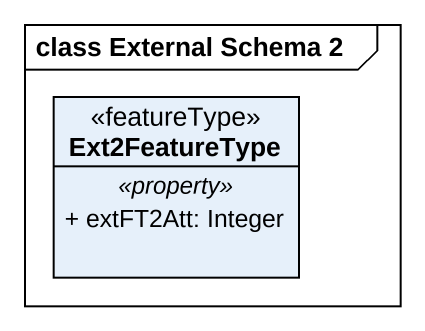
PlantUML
@startuml
mainframe class External Schema 2
hide circle
hide empty members
skinparam classAttributeIconSize 0
class Ext2FeatureType <<featureType>> {
  .. <<property>> ..
  + extFT2Att: Integer
}
@enduml
